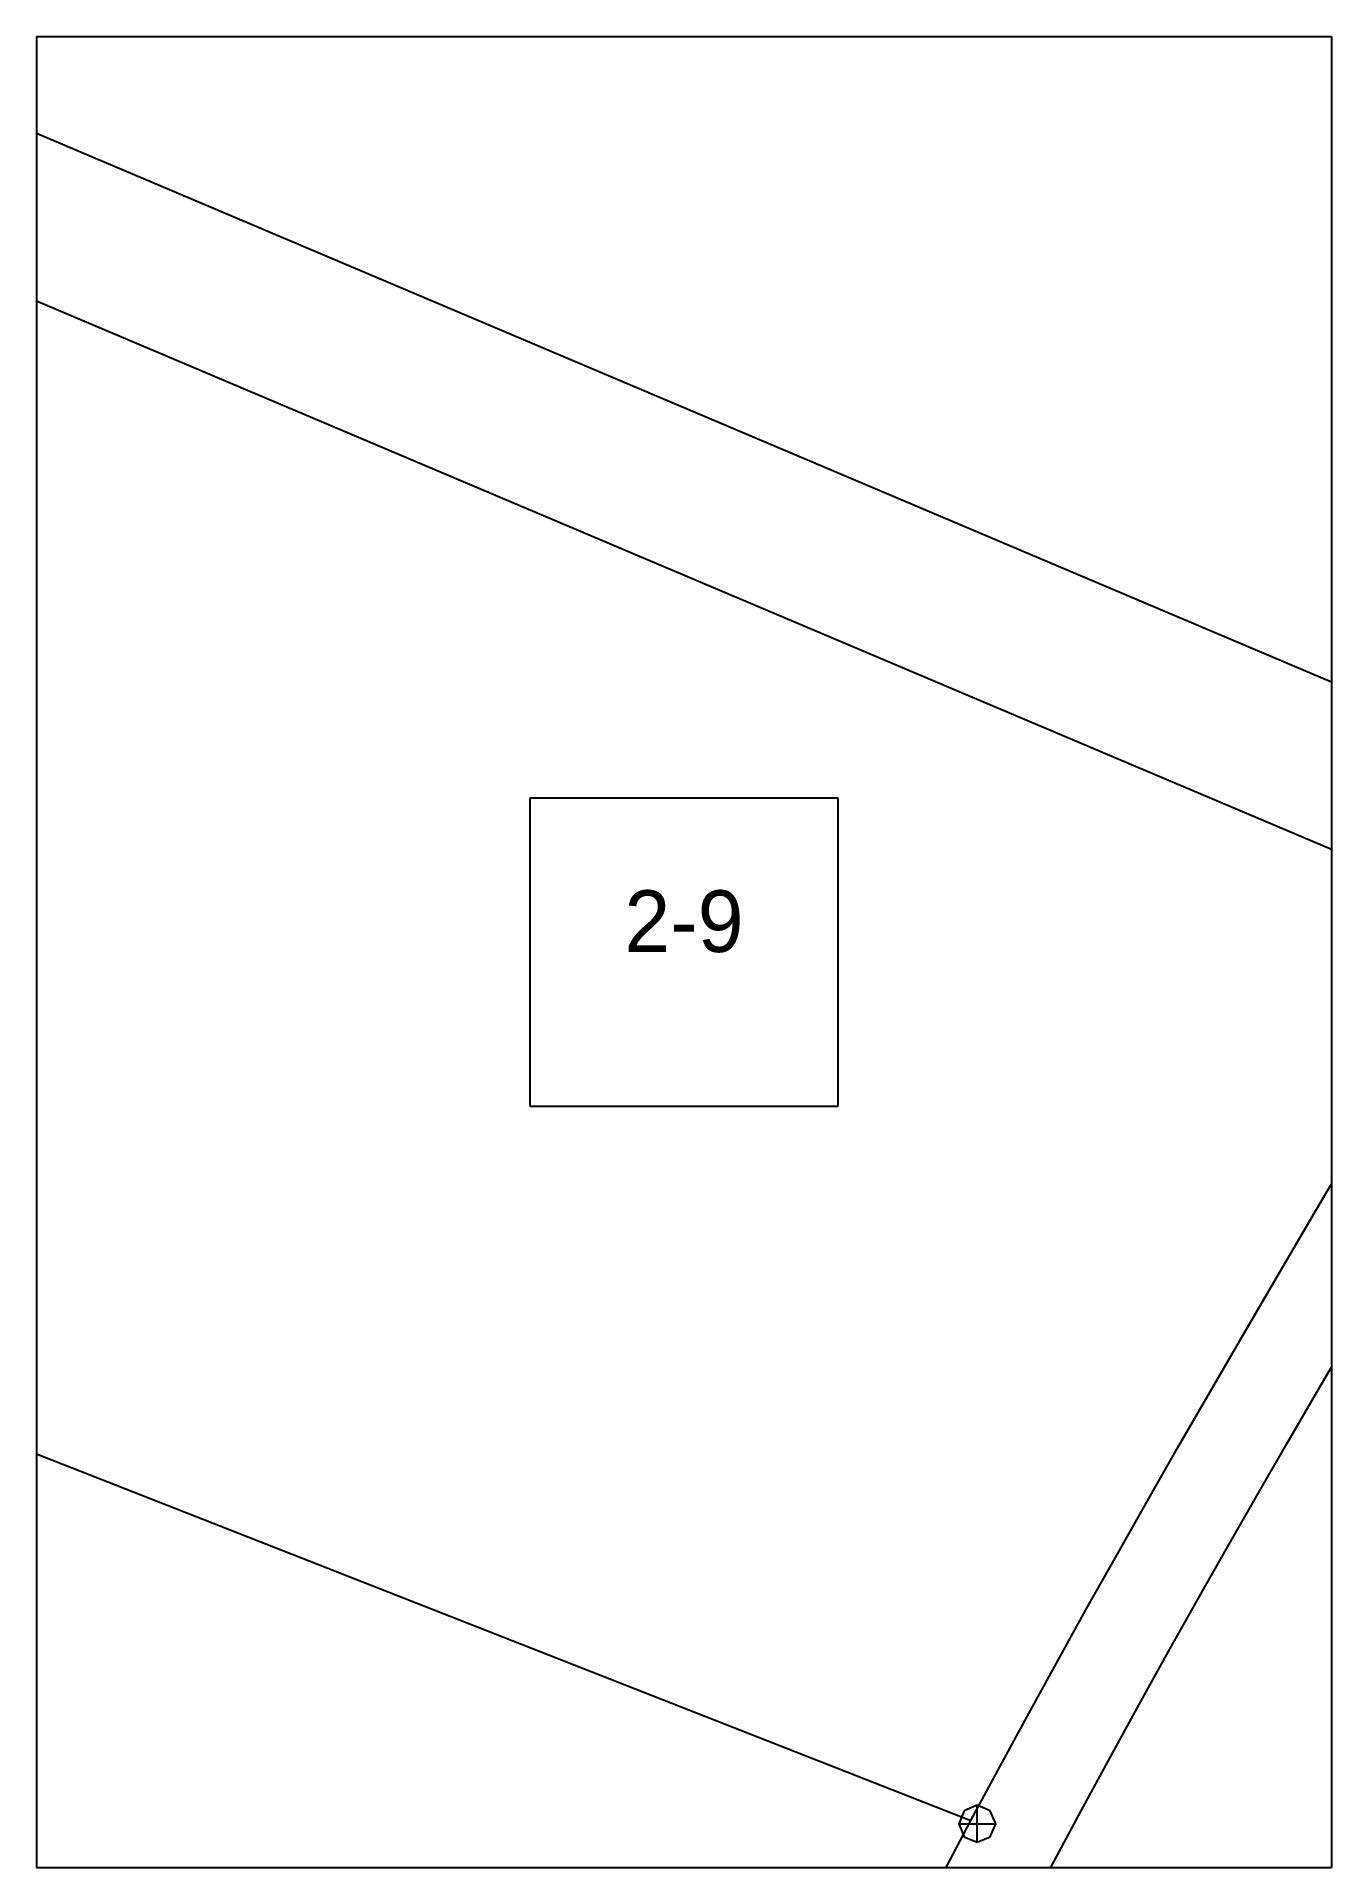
# Paper-space layout 'Plan 2-9' of a CAD drawing. Header units: metres, sheet in millimetres. Extents: x 0 to 210, y 0 to 297.
# The model-space entities are those that its viewports show. They can reach past a viewport. Long polylines and large blocks are cut down to what shows.
import ezdxf
from ezdxf.enums import TextEntityAlignment as Align

# ---------------------------------------------------------------- set-up
doc = ezdxf.new("R2010")
doc.units = ezdxf.units.M
for name, color, linetype in [('default', 7, 'Continuous'), ('TEXTLAYER', 7, 'Continuous'), ('VIEWPORTS', 7, 'Continuous')]:
    doc.layers.add(name, color=color, linetype=linetype)

msp = doc.modelspace()

# ---------------------------------------------------------------- linework, layer by layer
at = {"color": 9}
for p, q in [((1680, 0), (1680, -297)), ((1680, 0), (1680, -297)), ((1890, 0), (1890, -297)), ((1890, 0), (1890, -297)), ((1470, -297), (1680, -297)), ((1470, -297), (1680, -297)), ((1680, -297), (1890, -297)), ((1680, -297), (1680, -594)), ((1680, -297), (1890, -297)), ((1680, -297), (1680, -594)), ((1890, -297), (2100, -297)), ((1890, -297), (1890, -594)), ((1890, -297), (2100, -297)), ((1890, -297), (1890, -594)), ((1760, -420.5), (1810, -420.5)), ((1760, -420.5), (1760, -470.5)), ((1810, -470.5), (1810, -420.5)), ((1760, -470.5), (1810, -470.5)), ((1470, -594), (1680, -594)), ((1470, -594), (1680, -594)), ((1680, -594), (1890, -594)), ((1680, -594), (1680, -891)), ((1680, -594), (1890, -594)), ((1680, -594), (1680, -891)), ((1890, -594), (2100, -594)), ((1890, -594), (1890, -891)), ((1890, -594), (2100, -594)), ((1890, -594), (1890, -891))]:
    msp.add_line(p, q, dxfattribs=at)
at = {"layer": 'default', "color": 7, "linetype": 'Continuous'}
for p, q in [((1607.94, -282.16), (1942.47, -423.89)), ((1609.34, -309.9), (1915.71, -439.71)), ((1518.63, -463.6), (1831.5, -586.37)), ((1889.5, -484.03), (1894.57, -475.44)), ((1884.49, -492.54), (1889.5, -484.03)), ((1879.86, -500.45), (1884.49, -492.54)), ((1874.86, -509.01), (1879.86, -500.45)), ((1869.99, -517.41), (1874.86, -509.01)), ((1887.84, -516.54), (1892.81, -508.01)), ((1882.99, -524.9), (1887.84, -516.54)), ((1865.11, -525.88), (1869.99, -517.41)), ((1878.13, -533.32), (1882.99, -524.9)), ((1860.16, -534.55), (1865.11, -525.88)), ((1855.4, -542.95), (1860.16, -534.55)), ((1873.21, -541.94), (1878.13, -533.32)), ((1850.47, -551.71), (1855.4, -542.95)), ((1868.47, -550.3), (1873.21, -541.94)), ((1845.68, -560.36), (1850.47, -551.71)), ((1863.59, -558.98), (1868.47, -550.3)), ((1840.92, -569.03), (1845.68, -560.36)), ((1858.83, -567.58), (1863.59, -558.98)), ((1836.2, -577.71), (1840.92, -569.03)), ((1854.1, -576.19), (1858.83, -567.58)), ((1831.5, -586.37), (1836.2, -577.71)), ((1849.41, -584.81), (1854.1, -576.19)), ((1830.44, -584.81), (1829.56, -586.93)), ((1832.56, -583.93), (1830.44, -584.81)), ((1834.68, -584.81), (1832.56, -583.93)), ((1832.56, -589.93), (1832.56, -583.93)), ((1835.56, -586.93), (1834.68, -584.81)), ((1844.66, -593.68), (1849.41, -584.81)), ((1826.91, -595.17), (1831.5, -586.37)), ((1829.56, -586.93), (1830.44, -589.05)), ((1829.56, -586.93), (1835.56, -586.93)), ((1834.68, -589.05), (1835.56, -586.93)), ((1830.44, -589.05), (1832.56, -589.93)), ((1832.56, -589.93), (1834.68, -589.05)), ((1840.14, -602.38), (1844.66, -593.68)), ((1822.41, -603.97), (1826.91, -595.17))]:
    msp.add_line(p, q, dxfattribs=at)

# ---------------------------------------------------------------- texts
at = {"layer": 'TEXTLAYER', "color": 1}
msp.add_text('2-9', height=10, dxfattribs=at).set_placement((1785, -445.5), align=Align.CENTER)

psp = doc.layouts.new('Plan 2-9')

# ---------------------------------------------------------------- viewports
at = {"layer": 'VIEWPORTS'}
psp.add_viewport(center=(105, 148.5), size=(210, 297), view_center_point=(1785, -445.5), view_height=297, dxfattribs=at)

doc.saveas('drawing.dxf')
